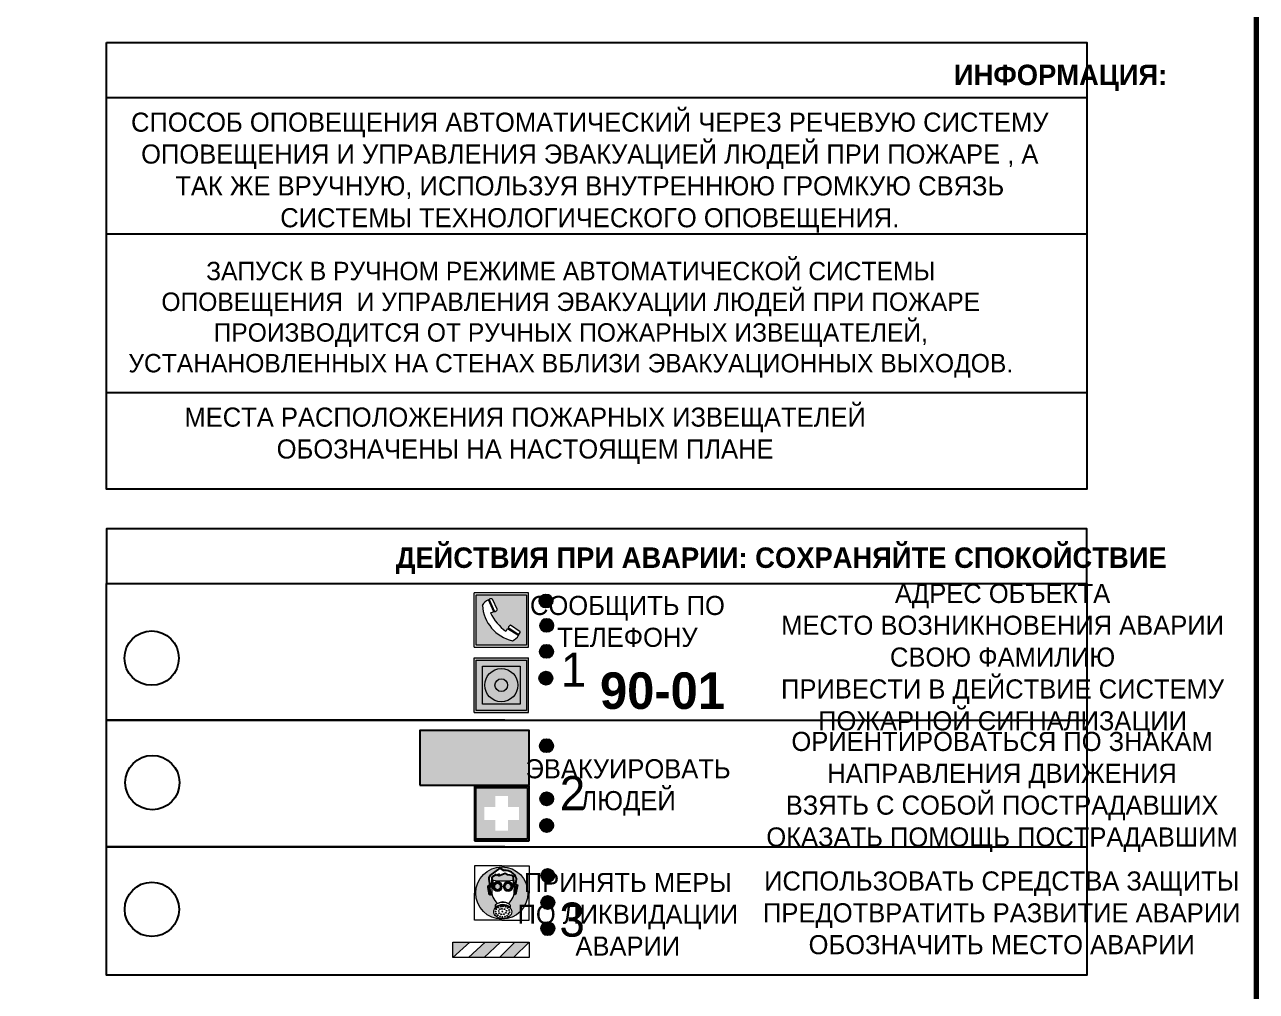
# Model space of a CAD drawing. Header units: millimetres. Extents: x 13114 to 67229, y 22859 to 38520.
# Drawn here: x 30390.8 to 30571.4, y 24771.6 to 24913.3 of the extents above; entities that cross this region are included whole.
import ezdxf

# ---------------------------------------------------------------- set-up
doc = ezdxf.new("R2010")
doc.units = ezdxf.units.MM
doc.styles.add('обычный', font='arial.ttf')

# ---------------------------------------------------------------- blocks, each defined once
blk = doc.blocks.new('A$C38D26F80')
h = blk.add_hatch(color=5)
h.dxf.hatch_style = 1
h.paths.add_polyline_path([(-8.77, -4.48, 1), (-0.19, -4.48, 1)])
h.paths.add_polyline_path([(-6.75, -3.58), (-6.75, -3.31), (-6.62, -3.22), (-6.5, -3.22), (-6.42, -3.3), (-6.39, -3.28), (-6.59, -2.23), (-6.59, -2.01), (-6.38, -1.58), (-4.76, -0.4), (-4.13, -0.79, -0.362848), (-2.1, -2.1, -0.201049), (-2.17, -2.48, 0.085434), (-2.26, -3.13), (-1.9, -3.16), (-2.25, -4.7), (-2.4, -4.59), (-2.43, -4.34), (-2.36, -4.34), (-2.14, -3.34), (-2.47, -3.42), (-2.58, -1.95), (-2.77, -1.58), (-3.58, -1.52), (-3.92, -1.26), (-5.05, -1.73), (-4.87, -1.39), (-5.41, -1.6), (-5.41, -1.46), (-6.13, -1.87), (-6.18, -3.5), (-6.56, -3.47), (-6.37, -4.59), (-6.16, -4.43), (-6.16, -4.66), (-6.36, -4.79), (-6.37, -4.8), (-6.51, -4.76)], flags=16)
h.paths.add_polyline_path([(-6.51, -4.76), (-6.36, -4.79), (-6.37, -4.8)], flags=0)
h.paths.add_polyline_path([(-5.92, -2.34, 0.089508), (-2.67, -2.35), (-2.48, -3.88, -0.268602), (-3.4, -6.18, 0.262449), (-5.2, -6.18, -0.268602), (-6.11, -3.88)], flags=16)
edge = h.paths.add_edge_path(flags=16)
edge.add_ellipse((-5.19, -3.41), major_axis=(0, 0.842), ratio=0.848992, start_angle=0, end_angle=360)
edge = h.paths.add_edge_path(flags=0)
edge.add_ellipse((-5.19, -3.39), major_axis=(0, 0.665), ratio=0.853798, start_angle=0, end_angle=360)
edge = h.paths.add_edge_path(flags=0)
edge.add_ellipse((-5.19, -3.4), major_axis=(0, 0.528), ratio=0.864094, start_angle=0, end_angle=360)
edge = h.paths.add_edge_path(flags=16)
edge.add_ellipse((-3.47, -3.4), major_axis=(0, 0.842), ratio=0.848992, start_angle=0, end_angle=360)
h.paths.add_polyline_path([(-3.13, -6.45), (-3.13, -6.84, 0.383174), (-5.57, -6.85), (-5.57, -6.49, -0.369952)], flags=16)
edge = h.paths.add_edge_path(flags=0)
edge.add_ellipse((-3.47, -3.39), major_axis=(0, 0.665), ratio=0.853798, start_angle=0, end_angle=360)
edge = h.paths.add_edge_path(flags=0)
edge.add_ellipse((-3.47, -3.4), major_axis=(0, 0.528), ratio=0.864094, start_angle=0, end_angle=360)
edge = h.paths.add_edge_path(flags=16)
edge.add_ellipse((-4.34, -7.57), major_axis=(-1.48, 0), ratio=0.744955, start_angle=0, end_angle=360)
h.paths.add_polyline_path([(-5.01, -6.85, -1), (-5.15, -6.85, -1)], flags=0)
h.paths.add_polyline_path([(-5.33, -7.14, -1), (-5.47, -7.14, -1)], flags=0)
h.paths.add_polyline_path([(-4.61, -6.71, -1), (-4.74, -6.71, -1)], flags=16)
h.paths.add_polyline_path([(-5.43, -7.51, -1), (-5.57, -7.51, -1)], flags=0)
h.paths.add_polyline_path([(-4.26, -6.67, -1), (-4.4, -6.67, -1)], flags=16)
h.paths.add_polyline_path([(-4.74, -7.14, -1), (-4.88, -7.14, -1)], flags=0)
h.paths.add_polyline_path([(-4.93, -7.43, -1), (-5.07, -7.43, -1)], flags=0)
h.paths.add_polyline_path([(-4.41, -7.07, -1), (-4.54, -7.07, -1)], flags=0)
h.paths.add_polyline_path([(-5.33, -7.87, -1), (-5.46, -7.87, -1)], flags=0)
h.paths.add_polyline_path([(-3.8, -6.71, -1), (-3.94, -6.71, -1)], flags=16)
h.paths.add_polyline_path([(-4.85, -7.78, -1), (-4.98, -7.78, -1)], flags=0)
h.paths.add_polyline_path([(-3.96, -7.14, -1), (-4.1, -7.14, -1)], flags=0)
h.paths.add_polyline_path([(-4.33, -7.53, -1), (-4.47, -7.53, -1)], flags=0)
h.paths.add_polyline_path([(-5.09, -8.12, -1), (-5.23, -8.12, -1)], flags=0)
h.paths.add_polyline_path([(-3.5, -6.94, -1), (-3.64, -6.94, -1)], flags=0)
h.paths.add_polyline_path([(-4.54, -7.97, -1), (-4.68, -7.97, -1)], flags=0)
h.paths.add_polyline_path([(-3.66, -7.39, -1), (-3.8, -7.39, -1)], flags=0)
h.paths.add_polyline_path([(-4.73, -8.35, -1), (-4.86, -8.35, -1)], flags=0)
h.paths.add_polyline_path([(-4.09, -7.96, -1), (-4.23, -7.96, -1)], flags=0)
h.paths.add_polyline_path([(-3.77, -7.74, -1), (-3.91, -7.74, -1)], flags=0)
h.paths.add_polyline_path([(-3.22, -7.27, -1), (-3.35, -7.27, -1)], flags=0)
h.paths.add_polyline_path([(-4.34, -8.4, -1), (-4.47, -8.4, -1)], flags=0)
h.paths.add_polyline_path([(-3.16, -7.61, -1), (-3.3, -7.61, -1)], flags=0)
h.paths.add_polyline_path([(-3.9, -8.35, -1), (-4.04, -8.35, -1)], flags=0)
h.paths.add_polyline_path([(-3.32, -7.91, -1), (-3.46, -7.91, -1)], flags=0)
h.paths.add_polyline_path([(-3.55, -8.23, -1), (-3.69, -8.23, -1)], flags=0)
at = {"color": 5, "lineweight": 5}
for p, q in [((-4.48, 0), (-8.96, 0)), ((-8.96, 0), (-8.96, -4.48)), ((-4.48, 0), (0, 0)), ((0, 0), (0, -4.48)), ((-6.59, -2.01), (-6.38, -1.58)), ((-6.59, -2.23), (-6.59, -2.01)), ((-6.38, -1.58), (-4.76, -0.4)), ((-6.13, -1.87), (-6.18, -3.5)), ((-5.41, -1.46), (-6.13, -1.87)), ((-4.87, -1.39), (-5.41, -1.6)), ((-5.41, -1.6), (-5.41, -1.46)), ((-3.92, -1.26), (-5.05, -1.73)), ((-5.05, -1.73), (-4.87, -1.39)), ((-4.76, -0.4), (-4.13, -0.79)), ((-3.58, -1.52), (-3.92, -1.26)), ((-2.77, -1.58), (-3.58, -1.52)), ((-2.58, -1.95), (-2.77, -1.58)), ((-2.47, -3.42), (-2.58, -1.95)), ((-6.75, -3.31), (-6.62, -3.22)), ((-6.75, -3.58), (-6.75, -3.31)), ((-6.51, -4.76), (-6.75, -3.58)), ((-6.62, -3.22), (-6.5, -3.22)), ((-6.39, -3.28), (-6.59, -2.23)), ((-6.18, -3.5), (-6.56, -3.47)), ((-6.56, -3.47), (-6.37, -4.59)), ((-6.5, -3.22), (-6.42, -3.3)), ((-6.42, -3.3), (-6.39, -3.28)), ((-5.92, -2.34), (-6.11, -3.88)), ((-2.67, -2.34), (-2.48, -3.88)), ((-2.14, -3.34), (-2.47, -3.42)), ((-2.36, -4.34), (-2.14, -3.34)), ((-1.9, -3.16), (-2.26, -3.13)), ((-2.25, -4.7), (-1.9, -3.16)), ((-8.96, -8.96), (-8.96, -4.48)), ((-6.37, -4.8), (-6.51, -4.76)), ((-6.37, -4.59), (-6.16, -4.43)), ((-6.16, -4.66), (-6.37, -4.8)), ((-6.16, -4.43), (-6.16, -4.66)), ((-2.43, -4.34), (-2.4, -4.59)), ((-2.43, -4.34), (-2.36, -4.34)), ((-2.4, -4.59), (-2.25, -4.7)), ((0, -8.96), (0, -4.48)), ((-5.57, -6.49), (-5.57, -6.85)), ((-3.13, -6.45), (-3.13, -6.84)), ((-4.48, -8.96), (-8.96, -8.96)), ((-4.48, -8.96), (0, -8.96))]:
    blk.add_line(p, q, dxfattribs=at)
at = {"color": 5}
for p, q in [((-6.59, -2.01), (-6.38, -1.58)), ((-6.59, -2.23), (-6.59, -2.01)), ((-6.38, -1.58), (-4.76, -0.4)), ((-6.13, -1.87), (-6.18, -3.5)), ((-5.41, -1.46), (-6.13, -1.87)), ((-4.87, -1.39), (-5.41, -1.6)), ((-5.41, -1.6), (-5.41, -1.46)), ((-3.92, -1.26), (-5.05, -1.73)), ((-5.05, -1.73), (-4.87, -1.39)), ((-4.76, -0.4), (-4.13, -0.79)), ((-3.58, -1.52), (-3.92, -1.26)), ((-2.77, -1.58), (-3.58, -1.52)), ((-2.58, -1.95), (-2.77, -1.58)), ((-2.47, -3.42), (-2.58, -1.95)), ((-6.75, -3.31), (-6.62, -3.22)), ((-6.75, -3.58), (-6.75, -3.31)), ((-6.51, -4.76), (-6.75, -3.58)), ((-6.62, -3.22), (-6.5, -3.22)), ((-6.39, -3.28), (-6.59, -2.23)), ((-6.18, -3.5), (-6.56, -3.47)), ((-6.56, -3.47), (-6.37, -4.59)), ((-6.5, -3.22), (-6.42, -3.3)), ((-6.42, -3.3), (-6.39, -3.28)), ((-2.14, -3.34), (-2.47, -3.42)), ((-2.36, -4.34), (-2.14, -3.34)), ((-2.26, -3.13), (-1.9, -3.16)), ((-1.9, -3.16), (-2.25, -4.7)), ((-6.37, -4.8), (-6.51, -4.76)), ((-6.36, -4.79), (-6.51, -4.76)), ((-6.37, -4.59), (-6.16, -4.43)), ((-6.16, -4.66), (-6.37, -4.8)), ((-6.16, -4.66), (-6.36, -4.79)), ((-6.16, -4.43), (-6.16, -4.66)), ((-2.4, -4.59), (-2.43, -4.34)), ((-2.43, -4.34), (-2.36, -4.34)), ((-2.25, -4.7), (-2.4, -4.59))]:
    blk.add_line(p, q, dxfattribs=at)
at = {"color": 5, "lineweight": 5}
for centre, radius in [((-4.48, -4.48), 4.29), ((-5.5, -7.51), 0.0678), ((-5.4, -7.14), 0.0678), ((-5.4, -7.87), 0.0678), ((-5.16, -8.12), 0.0678), ((-5.08, -6.85), 0.0678), ((-5, -7.43), 0.0678), ((-4.91, -7.78), 0.0678), ((-4.81, -7.14), 0.0678), ((-4.67, -6.71), 0.0678), ((-4.61, -7.97), 0.0678), ((-4.47, -7.07), 0.0678), ((-4.4, -7.53), 0.0678), ((-4.33, -6.67), 0.0678), ((-4.16, -7.96), 0.0678), ((-4.03, -7.14), 0.0678), ((-3.87, -6.71), 0.0678), ((-3.84, -7.74), 0.0678), ((-3.73, -7.39), 0.0678), ((-3.57, -6.94), 0.0678), ((-3.39, -7.91), 0.0678), ((-3.28, -7.27), 0.0678), ((-3.23, -7.61), 0.0678), ((-4.79, -8.35), 0.0678), ((-4.4, -8.4), 0.0678), ((-3.97, -8.35), 0.0678), ((-3.62, -8.23), 0.0678)]:
    blk.add_circle(centre, radius, dxfattribs=at)
at = {"color": 5}
for centre, radius, start, end in [((-3.89, -2.66), 1.88, 17.387, 97.1599), ((-0.35, -3.07), 1.91, 162.2553, 181.7878), ((-2.6, -2.2), 0.511, 326.3906, 11.8614)]:
    blk.add_arc(centre, radius, start, end, dxfattribs=at)
at = {"color": 5, "lineweight": 5}
for centre, radius, start, end in [((-3.66, -4.24), 2.47, 171.573, 231.7124), ((-4.28, 6.66), 9.15, 259.6987, 280.1569), ((-4.93, -4.24), 2.47, 308.2876, 8.427), ((-0.47, -3.05), 1.79, 161.5846, 182.4584), ((-2.6, -2.2), 0.513, 326.4781, 11.7739), ((-4.33, -7.88), 1.87, 50.358, 131.5662), ((-4.3, -7.78), 1.83, 60.5889, 119.4111), ((-4.34, -8.2), 1.82, 48.4943, 132.3565)]:
    blk.add_arc(centre, radius, start, end, dxfattribs=at)
for centre, major_axis, ratio in [((-5.19, -3.41), (0, 0.842), 0.848992), ((-5.19, -3.39), (0, 0.665), 0.853798), ((-5.19, -3.4), (0, 0.528), 0.864094), ((-3.47, -3.4), (0, 0.842), 0.848992), ((-3.47, -3.39), (0, 0.665), 0.853798), ((-3.47, -3.4), (0, 0.528), 0.864094), ((-4.34, -7.57), (-1.48, 0), 0.744955)]:
    blk.add_ellipse(centre, major_axis=major_axis, ratio=ratio, dxfattribs=at)
blk = doc.blocks.new('A$C47DD6509')
at = {"lineweight": 5}
for points in [[(-8.69, 0), (-11.19, 0), (-11.19, -2.22)], [(-4.22, 0), (-6.45, 0), (-8.91, -2.22), (-6.61, -2.22)], [(0, 0), (-2.09, 0), (-4.36, -2.22), (-2.29, -2.22)]]:
    blk.add_hatch(color=242, dxfattribs=at).paths.add_polyline_path(points)
at = {"color": 242, "lineweight": 5}
for p, q in [((-11.19, -2.22), (-8.69, 0)), ((-11.19, -2.22), (-11.19, 0)), ((-11.19, 0), (-8.69, 0)), ((-11.19, 0), (0, 0)), ((-8.91, -2.22), (-6.45, 0)), ((-6.61, -2.22), (-4.22, 0)), ((-4.36, -2.22), (-2.09, 0)), ((-2.29, -2.22), (0, 0)), ((0, 0), (0, -2.22)), ((0, -2.22), (-11.19, -2.22))]:
    blk.add_line(p, q, dxfattribs=at)
blk = doc.blocks.new('A$C32E8229D')
at = {"true_color": 0xffffff}
blk.add_hatch(color=7, dxfattribs=at).paths.add_polyline_path([(0, 0), (0, -8), (16, -8), (16, 0)])
h = blk.add_hatch(color=126)
h.paths.add_polyline_path([(0.2, -0.2), (15.8, -0.2), (15.8, -7.8), (0.2, -7.8)])
h.paths.add_polyline_path([(13.49, -2.05), (12.08, -2.05), (11.37, -2.63, 0.162397), (11.29, -2.84), (11.29, -3.63), (10.35, -3.63), (10.35, -4.05), (11.68, -4.05), (11.68, -3.48), (12.26, -4.28), (11.29, -5.1), (11.29, -6.78), (11.85, -6.78), (11.85, -5.44), (12.8, -4.64), (12.8, -5.94), (14.46, -5.94), (14.46, -5.39), (13.45, -5.39), (13.45, -3.97), (12.46, -2.59), (13.15, -2.59), (13.69, -3.34), (14.18, -3)], flags=16)
h.paths.add_polyline_path([(10.74, -1.82, 1), (11.8, -1.82, 1)], flags=16)
h.paths.add_polyline_path([(9.39, -3.59), (5.99, -3.59), (6.56, -3.03), (5.91, -3.03), (5.1, -3.83), (5.91, -4.64), (6.56, -4.64), (5.99, -4.09), (9.39, -4.09)], flags=16)
h.paths.add_polyline_path([(4.29, -1.08), (1.72, -1.08), (1.72, -6.6), (4.29, -6.6)], flags=16)
at = {"color": 126}
blk.add_lwpolyline([(16, -8), (0, -8), (0, 0), (16, 0)], close=True, dxfattribs=at)
blk = doc.blocks.new('A$C18900ED3')
h = blk.add_hatch(color=126)
h.paths.add_polyline_path([(-0.18, -0.18), (-7.02, -0.18), (-7.02, -7.02), (-0.18, -7.02)])
h.paths.add_polyline_path([(-5.89, -4.46), (-5.89, -2.77), (-4.46, -2.77), (-4.46, -1.31), (-2.77, -1.31), (-2.77, -2.77), (-1.33, -2.77), (-1.33, -4.46), (-2.77, -4.46), (-2.77, -5.89), (-4.46, -5.89), (-4.46, -4.46)], flags=16)
at = {"color": 126}
for p, q in [((-7.2, 0), (-7.2, -7.2)), ((0, 0), (-7.2, 0)), ((0, -7.2), (0, 0)), ((-7.02, -7.02), (-7.02, -0.18)), ((-7.02, -0.18), (-0.18, -0.18)), ((-0.18, -0.18), (-0.18, -7.02)), ((-7.2, -7.2), (0, -7.2)), ((-0.18, -7.02), (-7.02, -7.02))]:
    blk.add_line(p, q, dxfattribs=at)
blk = doc.blocks.new('A$C456E1F9C')
at = {"lineweight": 5}
h = blk.add_hatch(color=242, dxfattribs=at)
h.paths.add_polyline_path([(0.51, -1.47), (0.51, -13.26), (12.29, -13.26), (12.29, -1.47)])
h.paths.add_polyline_path([(5.42, -4.95, -0.254479), (4.78, -5.4), (3.52, -2.53, -0.209735), (4.23, -2.4)], flags=16)
h.paths.add_polyline_path([(8.53, -8.6), (10.87, -10.17), (10.54, -10.76), (8.03, -9.13, -0.192251)], flags=16)
h.paths.add_polyline_path([(4.61, -5.49, 0.005518), (3.87, -5.72, 0.128647), (7.49, -10.01, 0.00809), (7.83, -9.33), (10.47, -10.97, -0.16736), (8.99, -12.25, -0.327862), (1.95, -3.95, -0.166952), (3.36, -2.62)], flags=16)
at = {"color": 242, "lineweight": 5}
for p, q in [((0, -13.77), (0, -0.97)), ((12.8, -0.97), (0, -0.97)), ((4.61, -5.49), (3.36, -2.62)), ((3.52, -2.53), (4.78, -5.4)), ((4.23, -2.4), (5.42, -4.95)), ((12.8, -13.77), (12.8, -0.97)), ((10.81, -10.12), (8.53, -8.6)), ((7.83, -9.33), (10.47, -10.97)), ((8.03, -9.13), (10.54, -10.76)), ((10.54, -10.76), (10.8, -10.3)), ((10.8, -10.3), (10.81, -10.12)), ((0, -13.77), (12.8, -13.77))]:
    blk.add_line(p, q, dxfattribs=at)
blk.add_lwpolyline([(0.51, -1.47), (12.29, -1.47), (12.29, -13.26), (0.51, -13.26)], close=True, dxfattribs=at)
for centre, radius, start, end in [((4.59, -5.34), 2.99, 114.2845, 152.1974), ((4.02, -3.27), 0.891, 76.3284, 123.7092), ((11.12, -3.31), 9.19, 183.9915, 256.6009), ((14.98, -39.1), 35.17, 107.1487, 108.4135), ((13.86, -0.94), 11.08, 205.5536, 234.8762), ((4.68, -4.59), 0.824, 276.9621, 334.0723), ((8.94, -9.5), 0.989, 114.4092, 157.9388), ((-13.31, 0.8), 23.44, 332.5487, 334.4027), ((7.87, -9.46), 3, 291.9291, 329.9329)]:
    blk.add_arc(centre, radius, start, end, dxfattribs=at)
blk = doc.blocks.new('A$C54414219')
at = {"true_color": 0xffffff}
h = blk.add_hatch(color=7, dxfattribs=at)
h.paths.add_polyline_path([(2.39, -9.45), (2.39, -18.3), (11.23, -18.3), (11.23, -9.45)], flags=0)
h.paths.add_polyline_path([(10.71, -13.87, -1), (2.92, -13.87, -1)], flags=0)
h.paths.add_polyline_path([(8.3, -13.87, -1), (5.33, -13.87, -1)], flags=0)
h.paths.add_polyline_path([(0.41, -7.47), (0.41, -20.27), (13.21, -20.27), (13.21, -7.47)])
h.paths.add_polyline_path([(0.92, -19.77), (12.71, -19.77), (12.71, -7.98), (0.92, -7.98)], flags=16)
h.paths.add_polyline_path([(11.23, -9.45), (11.23, -18.3), (2.39, -18.3), (2.39, -9.45)], flags=0)
at = {"lineweight": 5}
h = blk.add_hatch(color=242, dxfattribs=at)
h.paths.add_polyline_path([(12.71, -7.98), (0.92, -7.98), (0.92, -19.77), (12.71, -19.77)])
h.paths.add_polyline_path([(11.23, -18.3), (2.39, -18.3), (2.39, -9.45), (11.23, -9.45)], flags=16)
h.paths.add_polyline_path([(10.71, -13.87, -1), (2.92, -13.87, -1)], flags=0)
h.paths.add_polyline_path([(8.3, -13.87, -1), (5.33, -13.87, -1)], flags=0)
at = {"true_color": 0xffffff}
h = blk.add_hatch(color=7, dxfattribs=at)
h.paths.add_polyline_path([(2.39, -9.45), (2.39, -18.3), (11.23, -18.3), (11.23, -9.45)])
h.paths.add_polyline_path([(10.71, -13.87, -1), (2.92, -13.87, -1)], flags=16)
h.paths.add_polyline_path([(8.3, -13.87, -1), (5.33, -13.87, -1)], flags=0)
at = {"lineweight": 5}
h = blk.add_hatch(color=242, dxfattribs=at)
h.paths.add_polyline_path([(2.92, -13.87, 1), (10.71, -13.87, 1)])
h.paths.add_polyline_path([(8.3, -13.87, -1), (5.33, -13.87, -1)], flags=16)
at = {"color": 242, "lineweight": 5}
for p, q in [((0.41, -20.27), (0.41, -7.47)), ((0.41, -7.47), (13.21, -7.47)), ((0.41, -7.47), (13.21, -7.47)), ((13.21, -20.27), (13.21, -7.47)), ((0.41, -20.27), (13.21, -20.27))]:
    blk.add_line(p, q, dxfattribs=at)
for points in [[(0.92, -7.98), (12.71, -7.98), (12.71, -19.77), (0.92, -19.77)], [(2.39, -9.45), (11.23, -9.45), (11.23, -18.3), (2.39, -18.3)]]:
    blk.add_lwpolyline(points, close=True, dxfattribs=at)
for radius in [3.89, 1.49]:
    blk.add_circle((6.81, -13.87), radius, dxfattribs=at)

msp = doc.modelspace()

# ---------------------------------------------------------------- hatches: boundary and pattern name
at = {"lineweight": 0}
h = msp.add_hatch(color=256, dxfattribs=at)
h.dxf.hatch_style = 1
h.paths.add_polyline_path([(30466.26, 24828.81, 1), (30468.19, 24828.81, 1)])
h = msp.add_hatch(color=256, dxfattribs=at)
h.dxf.hatch_style = 1
h.paths.add_polyline_path([(30466.36, 24825.23, 1), (30468.29, 24825.23, 1)])
h = msp.add_hatch(color=256, dxfattribs=at)
h.dxf.hatch_style = 1
h.paths.add_polyline_path([(30466.32, 24821.42, 1), (30468.25, 24821.42, 1)])
h = msp.add_hatch(color=256, dxfattribs=at)
h.dxf.hatch_style = 1
h.paths.add_polyline_path([(30466.24, 24817.49, 1), (30468.17, 24817.49, 1)])
h = msp.add_hatch(color=256, dxfattribs=at)
h.dxf.hatch_style = 1
h.paths.add_polyline_path([(30466.32, 24807.6, 1), (30468.26, 24807.6, 1)])
h = msp.add_hatch(color=256, dxfattribs=at)
h.dxf.hatch_style = 1
h.paths.add_polyline_path([(30466.36, 24799.82, 1), (30468.3, 24799.82, 1)])
h = msp.add_hatch(color=256, dxfattribs=at)
h.dxf.hatch_style = 1
h.paths.add_polyline_path([(30466.36, 24795.92, 1), (30468.29, 24795.92, 1)])
h = msp.add_hatch(color=256, dxfattribs=at)
h.dxf.hatch_style = 1
h.paths.add_polyline_path([(30466.52, 24788.57, 1), (30468.45, 24788.57, 1)])
h = msp.add_hatch(color=256, dxfattribs=at)
h.dxf.hatch_style = 1
h.paths.add_polyline_path([(30466.51, 24784.62, 1), (30468.44, 24784.62, 1)])
h = msp.add_hatch(color=256, dxfattribs=at)
h.dxf.hatch_style = 1
h.paths.add_polyline_path([(30466.51, 24780.79, 1), (30468.44, 24780.79, 1)])

# ---------------------------------------------------------------- linework, layer by layer
at = {"color": 6, "lineweight": 100}
msp.add_lwpolyline([(29971.38, 24670.56), (30571.38, 24670.56), (30571.38, 25065.56), (29971.38, 25065.56)], close=True, dxfattribs=at)
at = {"color": 0}
msp.add_lwpolyline([(30402.78, 24910.66), (30546.54, 24910.66), (30546.54, 24845.21), (30402.78, 24845.21)], close=True, dxfattribs=at)
for points in [[(30402.78, 24902.61), (30546.54, 24902.61)], [(30402.78, 24882.61), (30546.54, 24882.61)], [(30402.78, 24859.36), (30546.54, 24859.36)]]:
    msp.add_lwpolyline(points, dxfattribs=at)
for points in [[(30402.78, 24831.35), (30546.54, 24831.35), (30546.54, 24839.4), (30402.78, 24839.4)], [(30402.78, 24831.35), (30546.54, 24831.35), (30546.54, 24773.95), (30402.78, 24773.95)]]:
    msp.add_lwpolyline(points, close=True)
for points in [[(30461.19, 24811.35), (30402.78, 24811.35), (30546.54, 24811.35)], [(30461.19, 24792.78), (30402.78, 24792.78), (30546.54, 24792.78)]]:
    msp.add_lwpolyline(points)
for centre, radius in [((30467.22, 24828.81), 0.966), ((30467.33, 24825.23), 0.966), ((30409.4, 24820.43), 3.98), ((30467.29, 24821.42), 0.966), ((30467.21, 24817.49), 0.966), ((30467.29, 24807.6), 0.966), ((30409.5, 24802.2), 3.98), ((30467.33, 24799.82), 0.966), ((30467.32, 24795.92), 0.966), ((30467.48, 24788.57), 0.966), ((30409.43, 24783.62), 3.98), ((30467.48, 24784.62), 0.966), ((30467.48, 24780.79), 0.966)]:
    msp.add_circle(centre, radius)

# ---------------------------------------------------------------- block references
for name, p, xscale, yscale, zscale in [('A$C456E1F9C', (30456.67, 24830.63), 0.625, 0.625, 0.625), ('A$C54414219', (30456.41, 24825.14), 0.625, 0.625, 0.625), ('A$C18900ED3', (30464.73, 24801.68), 1.111111111007631, 1.111111111007631, 1.111111111007631), ('A$C38D26F80', (30464.75, 24790.01), 0.8928571427240968, 0.8928571427240968, 0.8928571427240968)]:
    msp.add_blockref(name, p, dxfattribs=dict(xscale=xscale, yscale=yscale, zscale=zscale))
at = {"xscale": -1}
msp.add_blockref('A$C32E8229D', (30464.73, 24809.83), dxfattribs=at)
at = {"color": 242, "true_color": 0xc1121c}
msp.add_blockref('A$C47DD6509', (30464.75, 24778.79), dxfattribs=at)

# ---------------------------------------------------------------- texts
at = {"lineweight": 0, "attachment_point": 5, "style": 'обычный'}
for s, insert, char_height, width in [('{\\fProxima Nova Rg|b1|i0|c204|p2;ИНФОРМАЦИЯ:\\H1.1997x; }', (30542.68, 24905.47), 3, 175.1736), ('{\\fProxima Nova Rg|b0|i0|c204|p2;СПОСОБ ОПОВЕЩЕНИЯ АВТОМАТИЧЕСКИЙ ЧЕРЕЗ РЕЧЕВУЮ СИСТЕМУ ОПОВЕЩЕНИЯ И УПРАВЛЕНИЯ ЭВАКУАЦИЕЙ ЛЮДЕЙ ПРИ ПОЖАРЕ , А ТАК ЖЕ ВРУЧНУЮ, ИСПОЛЬЗУЯ ВНУТРЕННЮЮ ГРОМКУЮ СВЯЗЬ СИСТЕМЫ ТЕХНОЛОГИЧЕСКОГО ОПОВЕЩЕНИЯ.}', (30473.64, 24891.57), 2.8, 137.0334), ('{\\fProxima Nova Rg|b0|i0|c204|p2;\\P\\pt8.1;ЗАПУСК В РУЧНОМ РЕЖИМЕ АВТОМАТИЧЕСКОЙ СИСТЕМЫ ОПОВЕЩЕНИЯ  И УПРАВЛЕНИЯ ЭВАКУАЦИИ ЛЮДЕЙ ПРИ ПОЖАРЕ ПРОИЗВОДИТСЯ ОТ РУЧНЫХ ПОЖАРНЫХ ИЗВЕЩАТЕЛЕЙ, УСТАНАНОВЛЕННЫХ НА СТЕНАХ ВБЛИЗИ ЭВАКУАЦИОННЫХ ВЫХОДОВ. }', (30470.85, 24872.27), 2.7, 131.4512), ('\\pt8.4;{\\fProxima Nova Rg|b0|i0|c204|p2;\\PМЕСТА РАСПОЛОЖЕНИЯ ПОЖАРНЫХ ИЗВЕЩАТЕЛЕЙ ОБОЗНАЧЕНЫ НА НАСТОЯЩЕМ ПЛАНЕ}', (30464.16, 24855.35), 2.8, 118.5618), ('{\\fProxima Nova Rg|b1|i0|c204|p2;ДЕЙСТВИЯ ПРИ АВАРИИ: СОХРАНЯЙТЕ СПОКОЙСТВИЕ\\H1.6644x; }', (30501.72, 24834.72), 3, 175.1736), ('\\pi-8.4,l8.4,t8.4;{\\fProxima Nova Rg|b0|i0|c204|p2;АДРЕС ОБЪЕКТА\\PМЕСТО ВОЗНИКНОВЕНИЯ АВАРИИ\\PСВОЮ ФАМИЛИЮ\\PПРИВЕСТИ В ДЕЙСТВИЕ СИСТЕМУ \\PПОЖАРНОЙ СИГНАЛИЗАЦИИ}', (30534.17, 24820.18), 2.8, 126.6484), ('{\\fProxima Nova Rg|b0|i0|c204|p2;СООБЩИТЬ ПО \\PТЕЛЕФОНУ}', (30479.16, 24825.8), 2.8, 126.6484), ('{\\fProxima Nova Rg|b0|i0|c204|p2;1\\H1.1667x; }', (30471.26, 24818.74), 5, 126.6484), ('{\\fProxima Nova Rg|b1|i0|c204|p2;\\H1.0714x;90-01\\fProxima Nova Rg|b0|i0|c204|p2;\\H0.93331x; \\H1.3449x; }', (30484.3, 24815.63), 5, 126.6484), ('\\pi-8.4,l8.4,t8.4;{\\fProxima Nova Rg|b0|i0|c204|p2;ОРИЕНТИРОВАТЬСЯ ПО ЗНАКАМ \\PНАПРАВЛЕНИЯ ДВИЖЕНИЯ\\PВЗЯТЬ С СОБОЙ ПОСТРАДАВШИХ\\PОКАЗАТЬ ПОМОЩЬ ПОСТРАДАВШИМ}', (30534.1, 24800.82), 2.8, 126.6484), ('{\\fProxima Nova Rg|b0|i0|c204|p2;ЭВАКУИРОВАТЬ \\PЛЮДЕЙ}', (30479.26, 24801.48), 2.8, 126.6484), ('{\\fProxima Nova Rg|b0|i0|c204|p2;2\\H1.1967x; }', (30471.11, 24800.65), 5, 126.6484), ('\\pi-8.4,l8.4,t8.4;{\\fProxima Nova Rg|b0|i0|c204|p2;ИСПОЛЬЗОВАТЬ СРЕДСТВА ЗАЩИТЫ \\PПРЕДОТВРАТИТЬ РАЗВИТИЕ АВАРИИ\\PОБОЗНАЧИТЬ МЕСТО АВАРИИ}', (30534.05, 24783.09), 2.8, 126.6484), ('{\\fProxima Nova Rg|b0|i0|c204|p2;ПРИНЯТЬ МЕРЫ \\PПО ЛИКВИДАЦИИ \\PАВАРИИ}', (30479.22, 24782.9), 2.8, 126.6484), ('{\\fProxima Nova Rg|b0|i0|c204|p2;3\\H1.1967x; }', (30471.05, 24782.08), 5, 126.6484)]:
    msp.add_mtext(s, dxfattribs=dict(at, insert=insert, char_height=char_height, width=width))

doc.saveas('drawing.dxf')
